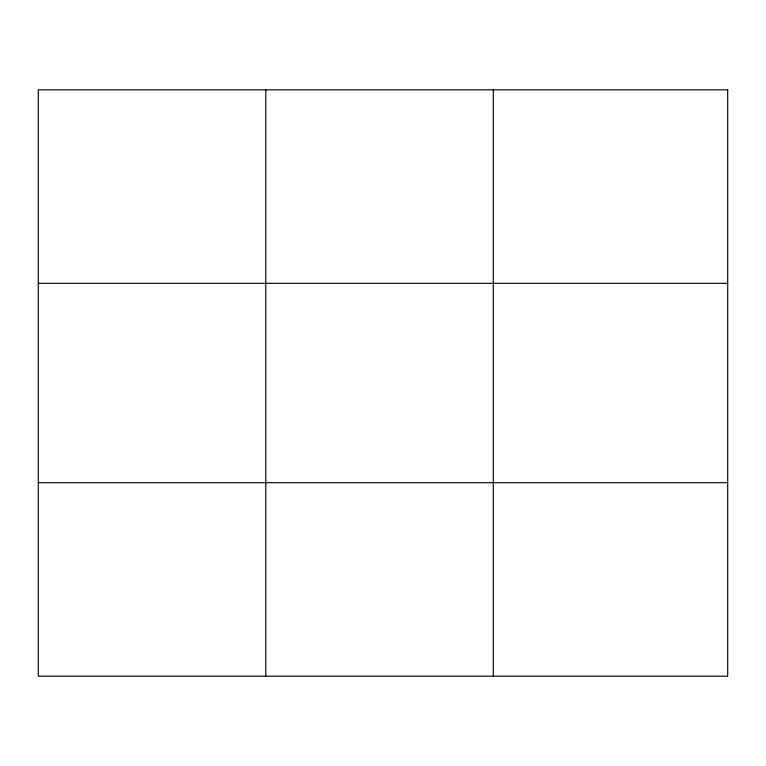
<?xml version="1.0" encoding="UTF-8"?>
<svg xmlns="http://www.w3.org/2000/svg" width="766" height="766" viewBox="0 0 766 766"><rect width="100%" height="100%" fill="white"/><g stroke="black" fill="none" stroke-linecap="round" stroke-linejoin="round"><path stroke-width="1.15" d="M265.802 676.177L265.802 89.823M493.304 676.177L493.304 89.823M38.3 283.315L727.7 283.315M38.3 482.685L727.7 482.685M727.7 89.823L727.7 676.177L38.3 676.177L38.3 89.823L727.7 89.823"/></g></svg>
